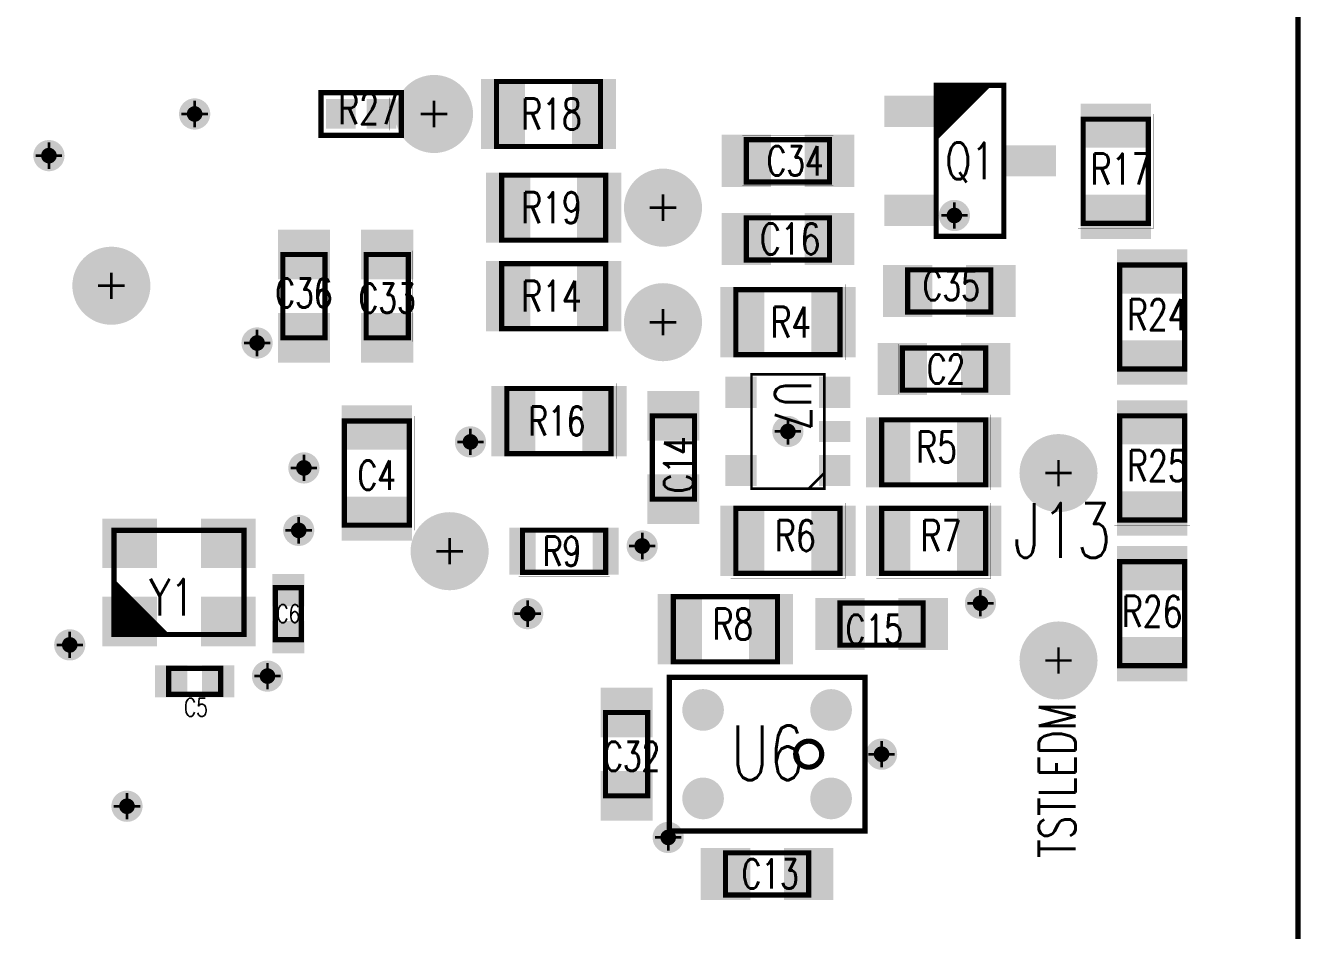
# Model space of a CAD drawing. Extents: x 0 to 128, y -3 to 92.
# Drawn here: x 40.55 to 65.05, y 18.01 to 35.4 of the extents above; entities that cross this region are included whole.
import ezdxf
from ezdxf.enums import TextEntityAlignment as Align

# ---------------------------------------------------------------- set-up
doc = ezdxf.new("R2010")
doc.units = 0
for name, color, linetype in [('BOARD_OUTLINE_00', 254, 'CONTINUOUS'), ('DRIL_NPLTE_THRU_01', 2, 'CONTINUOUS'), ('DRIL_NPLTE_THRU_02', 3, 'CONTINUOUS'), ('DRIL_PLTE_THRU_01', 2, 'CONTINUOUS'), ('DRIL_PLTE_THRU_02', 3, 'CONTINUOUS'), ('DRIL_SYMBOL', 254, 'CONTINUOUS'), ('PADS_BOT', 96, 'CONTINUOUS'), ('PADS_INNER', 34, 'CONTINUOUS'), ('PADS_TOP', 34, 'CONTINUOUS'), ('PADS_XR_27', 57, 'CONTINUOUS'), ('PART_NAME_27', 57, 'CONTINUOUS'), ('PART_TOP_2DLINE_25', 253, 'CONTINUOUS'), ('PART_TOP_2DLINE_27', 57, 'CONTINUOUS'), ('VIAPTS', 34, 'CONTINUOUS')]:
    doc.layers.add(name, color=color, linetype=linetype)
doc.styles.add('W0$05', font='simplex', dxfattribs={"width": 0.75})
doc.styles.add('W0$08', font='simplex', dxfattribs={"width": 0.75})
doc.styles.add('W0$085', font='simplex', dxfattribs={"width": 0.75})
doc.styles.add('W0$1', font='simplex', dxfattribs={"width": 0.75})
doc.styles.add('W0$15', font='simplex', dxfattribs={"width": 0.75})

# ---------------------------------------------------------------- blocks, each defined once
blk = doc.blocks.new('BOARD_55')
at = {"layer": 'BOARD_OUTLINE_00', "const_width": 0.1}
blk.add_lwpolyline([(36.74, 4.44, 1), (37.74, 4.44), (76.24, 4.44, 0.414214), (77.24, 3.44), (85.24, 3.44, 0.414214), (86.24, 4.44), (101.74, 4.44), (101.74, -60.56), (86.24, -60.56, 0.414214), (85.24, -59.56), (77.24, -59.56, 0.414214), (76.24, -60.56), (37.74, -60.56), (37.74, -48.56, 1), (36.74, -48.56)], format="xyb", close=True, dxfattribs=at)
blk = doc.blocks.new('SMOOTH_0$001')
at = {"const_width": 0.0005}
blk.add_lwpolyline([(-0.00025, 0, 1), (0.00025, 0, 1)], format="xyb", close=True, dxfattribs=at)
blk = doc.blocks.new('SMOOTH_0$1')
at = {"const_width": 0.05}
blk.add_lwpolyline([(-0.025, 0, 1), (0.025, 0, 1)], format="xyb", close=True, dxfattribs=at)
blk = doc.blocks.new('PART_BODY_TOP_34')
at = {"layer": 'PART_TOP_2DLINE_25', "const_width": 0.001}
blk.add_lwpolyline([(-1.05, -1.3), (1.05, -1.3), (1.05, 1.3), (-1.05, 1.3)], close=True, dxfattribs=at)
at = {"layer": 'PART_TOP_2DLINE_27', "const_width": 0.1}
blk.add_lwpolyline([(-1, -1.25), (1, -1.25), (1, 1.25), (-1, 1.25)], close=True, dxfattribs=at)
for points in [[(-0.9, 1.25), (-1, 1.15)], [(-0.8, 1.25), (-1, 1.05)], [(-0.7, 1.25), (-1, 0.95)], [(-0.6, 1.25), (-1, 0.85)], [(-0.5, 1.25), (-1, 0.75)], [(-0.4, 1.25), (-1, 0.65)], [(-0.3, 1.25), (-1, 0.55)], [(-0.2, 1.25), (-1, 0.45)], [(-0.1, 1.25), (-1, 0.35)], [(0, 1.25), (-1, 0.25)]]:
    blk.add_lwpolyline(points, dxfattribs=at)
at = {"layer": 'PART_TOP_2DLINE_25'}
for p in [(-1.05, 1.3), (1.05, 1.3), (-1.05, -1.3), (1.05, -1.3)]:
    blk.add_blockref('SMOOTH_0$001', p, dxfattribs=at)
at = {"layer": 'PART_TOP_2DLINE_27'}
for p in [(-1, 1.25), (-0.9, 1.25), (-0.8, 1.25), (-0.7, 1.25), (-0.6, 1.25), (-0.5, 1.25), (-0.4, 1.25), (-0.3, 1.25), (-0.2, 1.25), (-0.1, 1.25), (0, 1.25), (1, 1.25), (-1, 1.15), (-1, 1.05), (-1, 0.95), (-1, 0.85), (-1, 0.75), (-1, 0.65), (-1, 0.55), (-1, 0.45), (-1, 0.35), (-1, 0.25), (-1, -1.25), (1, -1.25)]:
    blk.add_blockref('SMOOTH_0$1', p, dxfattribs=at)
blk = doc.blocks.new('DRIL_HOLE_0')
blk.add_lwpolyline([(0, 0, 1), (0, 0, 1)], format="xyb", close=True)
blk = doc.blocks.new('PAD_0')
blk.add_lwpolyline([(0, 0, 1), (0, 0, 1)], format="xyb", close=True)
blk = doc.blocks.new('PAD_11')
at = {"const_width": 0.95}
blk.add_lwpolyline([(-0.525, 0), (0.525, 0)], dxfattribs=at)
blk = doc.blocks.new('STK_TOP_984')
at = {"layer": 'DRIL_NPLTE_THRU_01'}
blk.add_blockref('DRIL_HOLE_0', (0, 0), dxfattribs=at)
at = {"layer": 'DRIL_NPLTE_THRU_02'}
blk.add_blockref('DRIL_HOLE_0', (0, 0), dxfattribs=at)
at = {"layer": 'PADS_BOT'}
blk.add_blockref('PAD_0', (0, 0), dxfattribs=at)
at = {"layer": 'PADS_INNER'}
blk.add_blockref('PAD_0', (0, 0), dxfattribs=at)
at = {"layer": 'PADS_TOP', "rotation": 90}
blk.add_blockref('PAD_11', (0, 0), dxfattribs=at)
blk = doc.blocks.new('SYM_TOP_8')
for name, p in [('STK_TOP_984', (-0.75, 0.95)), ('STK_TOP_984', (0.75, 0.95)), ('PART_BODY_TOP_34', (0, 0)), ('STK_TOP_984', (-0.75, -0.95)), ('STK_TOP_984', (0.75, -0.95))]:
    blk.add_blockref(name, p)
blk = doc.blocks.new('PART_TOP_3')
blk.add_blockref('SYM_TOP_8', (0, 0))
at = {"layer": 'PART_NAME_27', "style": 'W0$1', "width": 0.75}
blk.add_text('Y1', height=0.7, rotation=-90, dxfattribs=at).set_placement((-0.283, 0.141), align=Align.MIDDLE_CENTER)
blk = doc.blocks.new('PART_BODY_TOP_30')
at = {"layer": 'PART_TOP_2DLINE_25', "const_width": 0.001}
blk.add_lwpolyline([(-0.875, -0.48), (0.875, -0.48), (0.875, 0.48), (-0.875, 0.48)], close=True, dxfattribs=at)
at = {"layer": 'PART_TOP_2DLINE_27', "const_width": 0.1}
blk.add_lwpolyline([(-0.8, -0.405), (0.8, -0.405), (0.8, 0.405), (-0.8, 0.405)], close=True, dxfattribs=at)
at = {"layer": 'PART_TOP_2DLINE_25'}
for p in [(-0.875, 0.48), (0.875, 0.48), (-0.875, -0.48), (0.875, -0.48)]:
    blk.add_blockref('SMOOTH_0$001', p, dxfattribs=at)
at = {"layer": 'PART_TOP_2DLINE_27'}
for p in [(-0.8, 0.405), (0.8, 0.405), (-0.8, -0.405), (0.8, -0.405)]:
    blk.add_blockref('SMOOTH_0$1', p, dxfattribs=at)
blk = doc.blocks.new('PAD_3')
at = {"const_width": 0.3}
blk.add_lwpolyline([(-0.425, 0), (0.425, 0)], dxfattribs=at)
blk = doc.blocks.new('PAD_4')
at = {"const_width": 0.95}
blk.add_lwpolyline([(-0.5, 0), (0.5, 0)], dxfattribs=at)
blk = doc.blocks.new('STK_TOP_974')
at = {"layer": 'DRIL_NPLTE_THRU_01'}
blk.add_blockref('DRIL_HOLE_0', (0, 0), dxfattribs=at)
at = {"layer": 'DRIL_NPLTE_THRU_02'}
blk.add_blockref('DRIL_HOLE_0', (0, 0), dxfattribs=at)
at = {"layer": 'PADS_BOT'}
blk.add_blockref('PAD_0', (0, 0), dxfattribs=at)
at = {"layer": 'PADS_INNER'}
blk.add_blockref('PAD_0', (0, 0), dxfattribs=at)
at = {"layer": 'PADS_TOP', "rotation": 90}
blk.add_blockref('PAD_4', (0, 0), dxfattribs=at)
at = {"layer": 'PADS_XR_27', "rotation": 90}
blk.add_blockref('PAD_3', (0, 0), dxfattribs=at)
blk = doc.blocks.new('SYM_TOP_4')
for name, p in [('STK_TOP_974', (-0.8, 0)), ('STK_TOP_974', (0.8, 0)), ('PART_BODY_TOP_30', (0, 0))]:
    blk.add_blockref(name, p)
blk = doc.blocks.new('PART_TOP_9')
blk.add_blockref('SYM_TOP_4', (0, 0))
at = {"layer": 'PART_NAME_27', "style": 'W0$08', "width": 0.75}
blk.add_text('C13', height=0.56, rotation=-180, dxfattribs=at).set_placement((-0.06, 0), align=Align.MIDDLE_CENTER)
blk = doc.blocks.new('PART_TOP_10')
blk.add_blockref('SYM_TOP_4', (0, 0))
at = {"layer": 'PART_NAME_27', "style": 'W0$08', "width": 0.75}
blk.add_text('C14', height=0.56, rotation=-180, dxfattribs=at).set_placement((0.14, 0.1), align=Align.MIDDLE_CENTER)
blk = doc.blocks.new('SMOOTH_0$05')
at = {"const_width": 0.025}
blk.add_lwpolyline([(-0.0125, 0, 1), (0.0125, 0, 1)], format="xyb", close=True, dxfattribs=at)
blk = doc.blocks.new('PART_BODY_TOP_37')
at = {"layer": 'PART_TOP_2DLINE_25', "const_width": 0.05}
blk.add_lwpolyline([(-0.7, 1.1), (0.7, 1.1), (0.7, -1.1), (-0.7, -1.1)], close=True, dxfattribs=at)
at = {"layer": 'PART_TOP_2DLINE_27', "const_width": 0.05}
blk.add_lwpolyline([(-0.7, 0.8), (-0.4, 1.1), (0.7, 1.1), (0.7, -1.1), (-0.7, -1.1)], close=True, dxfattribs=at)
at = {"layer": 'PART_TOP_2DLINE_25'}
for p in [(-0.7, 1.1), (0.7, 1.1), (-0.7, -1.1), (0.7, -1.1)]:
    blk.add_blockref('SMOOTH_0$05', p, dxfattribs=at)
at = {"layer": 'PART_TOP_2DLINE_27'}
for p in [(-0.4, 1.1), (0.7, 1.1), (-0.7, 0.8), (-0.7, -1.1), (0.7, -1.1)]:
    blk.add_blockref('SMOOTH_0$05', p, dxfattribs=at)
blk = doc.blocks.new('PAD_39')
at = {"const_width": 0.6}
blk.add_lwpolyline([(-0.3, 0), (0.3, 0)], dxfattribs=at)
blk = doc.blocks.new('STK_TOP_1004')
at = {"layer": 'DRIL_PLTE_THRU_01'}
blk.add_blockref('DRIL_HOLE_0', (0, 0), dxfattribs=at)
at = {"layer": 'DRIL_PLTE_THRU_02'}
blk.add_blockref('DRIL_HOLE_0', (0, 0), dxfattribs=at)
at = {"layer": 'PADS_BOT'}
blk.add_blockref('PAD_0', (0, 0), dxfattribs=at)
at = {"layer": 'PADS_INNER'}
blk.add_blockref('PAD_0', (0, 0), dxfattribs=at)
at = {"layer": 'PADS_TOP'}
blk.add_blockref('PAD_39', (0, 0), dxfattribs=at)
blk = doc.blocks.new('PAD_42')
at = {"const_width": 0.4}
blk.add_lwpolyline([(-0.3, 0), (0.3, 0)], dxfattribs=at)
blk = doc.blocks.new('STK_TOP_1138')
at = {"layer": 'DRIL_PLTE_THRU_01'}
blk.add_blockref('DRIL_HOLE_0', (0, 0), dxfattribs=at)
at = {"layer": 'DRIL_PLTE_THRU_02'}
blk.add_blockref('DRIL_HOLE_0', (0, 0), dxfattribs=at)
at = {"layer": 'PADS_BOT'}
blk.add_blockref('PAD_0', (0, 0), dxfattribs=at)
at = {"layer": 'PADS_INNER'}
blk.add_blockref('PAD_0', (0, 0), dxfattribs=at)
at = {"layer": 'PADS_TOP'}
blk.add_blockref('PAD_42', (0, 0), dxfattribs=at)
blk = doc.blocks.new('SYM_TOP_11')
for name, p in [('STK_TOP_1004', (-0.9, 0.75)), ('PART_BODY_TOP_37', (0, 0)), ('STK_TOP_1004', (0.9, 0.75)), ('STK_TOP_1138', (-0.9, 0)), ('STK_TOP_1004', (-0.9, -0.75)), ('STK_TOP_1004', (0.9, -0.75))]:
    blk.add_blockref(name, p)
blk = doc.blocks.new('PART_TOP_11')
blk.add_blockref('SYM_TOP_11', (0, 0))
at = {"layer": 'PART_NAME_27', "style": 'W0$1', "width": 0.75}
blk.add_text('U7', height=0.7, rotation=90, dxfattribs=at).set_placement((0.25, -0.97))
blk = doc.blocks.new('PART_BODY_TOP_35')
at = {"layer": 'PART_TOP_2DLINE_25', "const_width": 0.001}
blk.add_lwpolyline([(-1.1, -0.725), (1.1, -0.725), (1.1, 0.725), (-1.1, 0.725)], close=True, dxfattribs=at)
at = {"layer": 'PART_TOP_2DLINE_27', "const_width": 0.1}
blk.add_lwpolyline([(-1, -0.625), (1, -0.625), (1, 0.625), (-1, 0.625)], close=True, dxfattribs=at)
at = {"layer": 'PART_TOP_2DLINE_25'}
for p in [(-1.1, 0.725), (1.1, 0.725), (-1.1, -0.725), (1.1, -0.725)]:
    blk.add_blockref('SMOOTH_0$001', p, dxfattribs=at)
at = {"layer": 'PART_TOP_2DLINE_27'}
for p in [(-1, 0.625), (1, 0.625), (-1, -0.625), (1, -0.625)]:
    blk.add_blockref('SMOOTH_0$1', p, dxfattribs=at)
blk = doc.blocks.new('PAD_30')
at = {"const_width": 0.6}
blk.add_lwpolyline([(-0.5, 0), (0.5, 0)], dxfattribs=at)
blk = doc.blocks.new('PAD_31')
at = {"const_width": 0.85}
blk.add_lwpolyline([(-0.675, 0), (0.675, 0)], dxfattribs=at)
blk = doc.blocks.new('STK_TOP_1145')
at = {"layer": 'DRIL_NPLTE_THRU_01'}
blk.add_blockref('DRIL_HOLE_0', (0, 0), dxfattribs=at)
at = {"layer": 'DRIL_NPLTE_THRU_02'}
blk.add_blockref('DRIL_HOLE_0', (0, 0), dxfattribs=at)
at = {"layer": 'PADS_BOT'}
blk.add_blockref('PAD_0', (0, 0), dxfattribs=at)
at = {"layer": 'PADS_INNER'}
blk.add_blockref('PAD_0', (0, 0), dxfattribs=at)
at = {"layer": 'PADS_TOP', "rotation": 90}
blk.add_blockref('PAD_31', (0, 0), dxfattribs=at)
at = {"layer": 'PADS_XR_27', "rotation": 90}
blk.add_blockref('PAD_30', (0, 0), dxfattribs=at)
blk = doc.blocks.new('SYM_TOP_9')
for name, p in [('STK_TOP_1145', (-0.875, 0)), ('STK_TOP_1145', (0.875, 0)), ('PART_BODY_TOP_35', (0, 0))]:
    blk.add_blockref(name, p)
blk = doc.blocks.new('PART_TOP_12')
blk.add_blockref('SYM_TOP_9', (0, 0))
at = {"layer": 'PART_NAME_27', "style": 'W0$085', "width": 0.75}
blk.add_text('R4', height=0.595, rotation=-180, dxfattribs=at).set_placement((-0.0575, 0), align=Align.MIDDLE_CENTER)
blk = doc.blocks.new('PART_TOP_13')
blk.add_blockref('SYM_TOP_9', (0, 0))
at = {"layer": 'PART_NAME_27', "style": 'W0$085', "width": 0.75}
blk.add_text('R6', height=0.595, dxfattribs=at).set_placement((0.1425, 0.1), align=Align.MIDDLE_CENTER)
blk = doc.blocks.new('PART_TOP_14')
blk.add_blockref('SYM_TOP_9', (0, 0))
at = {"layer": 'PART_NAME_27', "style": 'W0$085', "width": 0.75}
blk.add_text('R7', height=0.595, dxfattribs=at).set_placement((0.1425, 0.1), align=Align.MIDDLE_CENTER)
blk = doc.blocks.new('PART_BODY_TOP_45')
at = {"layer": 'PART_TOP_2DLINE_25', "const_width": 0.001}
blk.add_lwpolyline([(-1.1, -0.725), (1.1, -0.725), (1.1, 0.725), (-1.1, 0.725)], close=True, dxfattribs=at)
at = {"layer": 'PART_TOP_2DLINE_27', "const_width": 0.1}
blk.add_lwpolyline([(-1, -0.625), (1, -0.625), (1, 0.625), (-1, 0.625)], close=True, dxfattribs=at)
at = {"layer": 'PART_TOP_2DLINE_25'}
for p in [(-1.1, 0.725), (1.1, 0.725), (-1.1, -0.725), (1.1, -0.725)]:
    blk.add_blockref('SMOOTH_0$001', p, dxfattribs=at)
at = {"layer": 'PART_TOP_2DLINE_27'}
for p in [(-1, 0.625), (1, 0.625), (-1, -0.625), (1, -0.625)]:
    blk.add_blockref('SMOOTH_0$1', p, dxfattribs=at)
blk = doc.blocks.new('SYM_TOP_19')
for name, p in [('STK_TOP_1145', (-0.875, 0)), ('STK_TOP_1145', (0.875, 0)), ('PART_BODY_TOP_45', (0, 0))]:
    blk.add_blockref(name, p)
blk = doc.blocks.new('PART_TOP_32')
blk.add_blockref('SYM_TOP_19', (0, 0))
at = {"layer": 'PART_NAME_27', "style": 'W0$08', "width": 0.75}
blk.add_text('C4', height=0.56, rotation=-270, dxfattribs=at).set_placement((0.04, 0), align=Align.MIDDLE_CENTER)
blk = doc.blocks.new('PART_BODY_TOP_46')
at = {"layer": 'PART_TOP_2DLINE_25', "const_width": 0.001}
blk.add_lwpolyline([(-1.475, -1.88), (1.475, -1.88), (1.475, 1.88), (-1.475, 1.88)], close=True, dxfattribs=at)
at = {"layer": 'PART_TOP_2DLINE_27', "const_width": 0.1}
blk.add_lwpolyline([(-1.475, -1.88), (1.475, -1.88), (1.475, 1.88), (-1.475, 1.88)], close=True, dxfattribs=at)
blk.add_lwpolyline([(0.25, 0.8, 1), (-0.25, 0.8, 1)], format="xyb", close=True, dxfattribs=at)
at = {"layer": 'PART_TOP_2DLINE_25'}
for p in [(-1.475, 1.88), (1.475, 1.88), (-1.475, -1.88), (1.475, -1.88)]:
    blk.add_blockref('SMOOTH_0$001', p, dxfattribs=at)
at = {"layer": 'PART_TOP_2DLINE_27'}
for p in [(-1.475, 1.88), (1.475, 1.88), (-1.475, -1.88), (1.475, -1.88)]:
    blk.add_blockref('SMOOTH_0$1', p, dxfattribs=at)
blk = doc.blocks.new('PAD_70')
at = {"const_width": 0.325}
blk.add_lwpolyline([(0, -0.1625, 1), (0, 0.1625, 1)], format="xyb", close=True, dxfattribs=at)
blk = doc.blocks.new('PAD_71')
at = {"const_width": 0.4}
blk.add_lwpolyline([(0, -0.2, 1), (0, 0.2, 1)], format="xyb", close=True, dxfattribs=at)
blk = doc.blocks.new('STK_TOP_1158')
at = {"layer": 'DRIL_NPLTE_THRU_01'}
blk.add_blockref('DRIL_HOLE_0', (0, 0), dxfattribs=at)
at = {"layer": 'DRIL_NPLTE_THRU_02'}
blk.add_blockref('DRIL_HOLE_0', (0, 0), dxfattribs=at)
at = {"layer": 'PADS_BOT'}
blk.add_blockref('PAD_0', (0, 0), dxfattribs=at)
at = {"layer": 'PADS_INNER'}
blk.add_blockref('PAD_0', (0, 0), dxfattribs=at)
at = {"layer": 'PADS_TOP'}
blk.add_blockref('PAD_71', (0, 0), dxfattribs=at)
at = {"layer": 'PADS_XR_27'}
blk.add_blockref('PAD_70', (0, 0), dxfattribs=at)
blk = doc.blocks.new('SYM_TOP_20')
for name, p in [('PART_BODY_TOP_46', (0, 0)), ('STK_TOP_1158', (-0.85, 1.23)), ('STK_TOP_1158', (0.85, 1.23)), ('STK_TOP_1158', (-0.85, -1.23)), ('STK_TOP_1158', (0.85, -1.23))]:
    blk.add_blockref(name, p)
blk = doc.blocks.new('PART_TOP_34')
blk.add_blockref('SYM_TOP_20', (0, 0))
at = {"layer": 'PART_NAME_27', "style": 'W0$15', "width": 0.75}
blk.add_text('U6', height=1.05, rotation=90, dxfattribs=at).set_placement((0.5, -0.7))
blk = doc.blocks.new('PART_TOP_35')
blk.add_blockref('SYM_TOP_9', (0, 0))
at = {"layer": 'PART_NAME_27', "style": 'W0$085', "width": 0.75}
blk.add_text('R8', height=0.595, dxfattribs=at).set_placement((0.1425, 0.1), align=Align.MIDDLE_CENTER)
blk = doc.blocks.new('PART_TOP_36')
blk.add_blockref('SYM_TOP_4', (0, 0))
at = {"layer": 'PART_NAME_27', "style": 'W0$08', "width": 0.75}
blk.add_text('C33', height=0.56, rotation=-270, dxfattribs=at).set_placement((0.04, 0), align=Align.MIDDLE_CENTER)
blk = doc.blocks.new('PART_TOP_37')
blk.add_blockref('SYM_TOP_4', (0, 0))
at = {"layer": 'PART_NAME_27', "style": 'W0$08', "width": 0.75}
blk.add_text('C34', height=0.56, dxfattribs=at).set_placement((0.14, 0), align=Align.MIDDLE_CENTER)
blk = doc.blocks.new('PART_TOP_38')
blk.add_blockref('SYM_TOP_9', (0, 0))
at = {"layer": 'PART_NAME_27', "style": 'W0$085', "width": 0.75}
blk.add_text('R18', height=0.595, rotation=-180, dxfattribs=at).set_placement((-0.0575, 0), align=Align.MIDDLE_CENTER)
blk = doc.blocks.new('PART_BODY_TOP_31')
at = {"layer": 'PART_TOP_2DLINE_25', "const_width": 0.001}
blk.add_lwpolyline([(-0.7, -1.5), (0.7, -1.5), (0.7, 1.5), (-0.7, 1.5)], close=True, dxfattribs=at)
at = {"layer": 'PART_TOP_2DLINE_27', "const_width": 0.1}
for points in [[(-0.55, 1.45), (-0.65, 1.35)], [(-0.45, 1.45), (-0.65, 1.25)], [(-0.35, 1.45), (-0.65, 1.15)], [(-0.25, 1.45), (-0.65, 1.05)], [(-0.15, 1.45), (-0.65, 0.95)], [(-0.05, 1.45), (-0.65, 0.85)], [(0.05, 1.45), (-0.65, 0.75)], [(0.15, 1.45), (-0.65, 0.65)], [(0.25, 1.45), (-0.65, 0.55)], [(0.35, 1.45), (-0.65, 0.45)]]:
    blk.add_lwpolyline(points, dxfattribs=at)
blk.add_lwpolyline([(-0.65, -1.45), (0.65, -1.45), (0.65, 1.45), (-0.65, 1.45)], close=True, dxfattribs=at)
at = {"layer": 'PART_TOP_2DLINE_25'}
for p in [(-0.7, 1.5), (0.7, 1.5), (-0.7, -1.5), (0.7, -1.5)]:
    blk.add_blockref('SMOOTH_0$001', p, dxfattribs=at)
at = {"layer": 'PART_TOP_2DLINE_27'}
for p in [(-0.65, 1.45), (-0.55, 1.45), (-0.45, 1.45), (-0.35, 1.45), (-0.25, 1.45), (-0.15, 1.45), (-0.05, 1.45), (0.05, 1.45), (0.15, 1.45), (0.25, 1.45), (0.35, 1.45), (0.65, 1.45), (-0.65, 1.35), (-0.65, 1.25), (-0.65, 1.15), (-0.65, 1.05), (-0.65, 0.95), (-0.65, 0.85), (-0.65, 0.75), (-0.65, 0.65), (-0.65, 0.55), (-0.65, 0.45), (-0.65, -1.45), (0.65, -1.45)]:
    blk.add_blockref('SMOOTH_0$1', p, dxfattribs=at)
blk = doc.blocks.new('PAD_49')
at = {"const_width": 0.42}
blk.add_lwpolyline([(-0.225, 0), (0.225, 0)], dxfattribs=at)
blk = doc.blocks.new('STK_TOP_975')
at = {"layer": 'DRIL_NPLTE_THRU_01'}
blk.add_blockref('DRIL_HOLE_0', (0, 0), dxfattribs=at)
at = {"layer": 'DRIL_NPLTE_THRU_02'}
blk.add_blockref('DRIL_HOLE_0', (0, 0), dxfattribs=at)
at = {"layer": 'PADS_BOT'}
blk.add_blockref('PAD_0', (0, 0), dxfattribs=at)
at = {"layer": 'PADS_INNER'}
blk.add_blockref('PAD_0', (0, 0), dxfattribs=at)
at = {"layer": 'PADS_TOP'}
blk.add_blockref('PAD_30', (0, 0), dxfattribs=at)
at = {"layer": 'PADS_XR_27'}
blk.add_blockref('PAD_49', (0, 0), dxfattribs=at)
blk = doc.blocks.new('SYM_TOP_5')
for name, p in [('PART_BODY_TOP_31', (0, 0)), ('STK_TOP_975', (-1.15, 0.95)), ('STK_TOP_975', (1.15, 0)), ('STK_TOP_975', (-1.15, -0.95))]:
    blk.add_blockref(name, p)
blk = doc.blocks.new('PART_TOP_39')
blk.add_blockref('SYM_TOP_5', (0, 0))
at = {"layer": 'PART_NAME_27', "style": 'W0$1', "width": 0.75}
blk.add_text('Q1', height=0.7, dxfattribs=at).set_placement((0, 0), align=Align.MIDDLE_CENTER)
blk = doc.blocks.new('DRIL_SYMBOL_0$9')
at = {"layer": 'DRIL_SYMBOL', "const_width": 0.0508}
for points in [[(0, -0.254), (0, 0.254)], [(-0.254, 0), (0.254, 0)]]:
    blk.add_lwpolyline(points, dxfattribs=at)
blk = doc.blocks.new('DRIL_HOLE_0$9')
at = {"const_width": 0.45}
blk.add_lwpolyline([(-0.225, 0, 1), (0.225, 0, 1)], format="xyb", close=True, dxfattribs=at)
blk.add_blockref('DRIL_SYMBOL_0$9', (0, 0))
blk = doc.blocks.new('PAD_58')
at = {"const_width": 0.75}
blk.add_lwpolyline([(0, -0.375, 1), (0, 0.375, 1)], format="xyb", close=True, dxfattribs=at)
blk = doc.blocks.new('STK_TOP_1065')
at = {"layer": 'DRIL_PLTE_THRU_01'}
blk.add_blockref('DRIL_HOLE_0$9', (0, 0), dxfattribs=at)
at = {"layer": 'DRIL_PLTE_THRU_02'}
blk.add_blockref('DRIL_HOLE_0$9', (0, 0), dxfattribs=at)
at = {"layer": 'PADS_BOT'}
blk.add_blockref('PAD_58', (0, 0), dxfattribs=at)
at = {"layer": 'PADS_INNER'}
blk.add_blockref('PAD_58', (0, 0), dxfattribs=at)
at = {"layer": 'PADS_TOP'}
blk.add_blockref('PAD_58', (0, 0), dxfattribs=at)
blk = doc.blocks.new('SYM_TOP_15')
blk.add_blockref('STK_TOP_1065', (0, 0))
blk = doc.blocks.new('PART_TOP_40')
blk.add_blockref('SYM_TOP_15', (0, 0))
blk = doc.blocks.new('PART_TOP_41')
blk.add_blockref('SYM_TOP_15', (0, 0))
at = {"layer": 'PART_NAME_27', "style": 'W0$15', "width": 0.75}
blk.add_text('J13', height=1.05, dxfattribs=at).set_placement((0.075, -1.1), align=Align.MIDDLE_CENTER)
blk = doc.blocks.new('PART_TOP_42')
blk.add_blockref('SYM_TOP_4', (0, 0))
at = {"layer": 'PART_NAME_27', "style": 'W0$08', "width": 0.75}
blk.add_text('C36', height=0.56, rotation=-270, dxfattribs=at).set_placement((-0.06, 0), align=Align.MIDDLE_CENTER)
blk = doc.blocks.new('PART_TOP_43')
blk.add_blockref('SYM_TOP_9', (0, 0))
at = {"layer": 'PART_NAME_27', "style": 'W0$085', "width": 0.75}
blk.add_text('R19', height=0.595, rotation=-180, dxfattribs=at).set_placement((0.0425, 0), align=Align.MIDDLE_CENTER)
blk = doc.blocks.new('PART_TOP_44')
blk.add_blockref('SYM_TOP_15', (0, 0))
blk = doc.blocks.new('PART_TOP_45')
blk.add_blockref('SYM_TOP_15', (0, 0))
blk = doc.blocks.new('PART_TOP_46')
blk.add_blockref('SYM_TOP_15', (0, 0))
blk = doc.blocks.new('PART_TOP_47')
blk.add_blockref('SYM_TOP_9', (0, 0))
at = {"layer": 'PART_NAME_27', "style": 'W0$085', "width": 0.75}
blk.add_text('R5', height=0.595, rotation=-180, dxfattribs=at).set_placement((-0.057, -0.1), align=Align.MIDDLE_CENTER)
blk = doc.blocks.new('PART_TOP_48')
blk.add_blockref('SYM_TOP_4', (0, 0))
at = {"layer": 'PART_NAME_27', "style": 'W0$08', "width": 0.75}
blk.add_text('C2', height=0.56, dxfattribs=at).set_placement((0.04, 0), align=Align.MIDDLE_CENTER)
blk = doc.blocks.new('PART_TOP_49')
blk.add_blockref('SYM_TOP_4', (0, 0))
at = {"layer": 'PART_NAME_27', "style": 'W0$08', "width": 0.75}
blk.add_text('C32', height=0.56, rotation=-270, dxfattribs=at).set_placement((0.04, 0.1), align=Align.MIDDLE_CENTER)
blk = doc.blocks.new('PART_TOP_50')
blk.add_blockref('SYM_TOP_4', (0, 0))
at = {"layer": 'PART_NAME_27', "style": 'W0$08', "width": 0.75}
blk.add_text('C35', height=0.56, dxfattribs=at).set_placement((0.04, 0.1), align=Align.MIDDLE_CENTER)
blk = doc.blocks.new('PART_TOP_51')
blk.add_blockref('SYM_TOP_9', (0, 0))
at = {"layer": 'PART_NAME_27', "style": 'W0$085', "width": 0.75}
blk.add_text('R14', height=0.595, rotation=-180, dxfattribs=at).set_placement((0.0425, 0), align=Align.MIDDLE_CENTER)
blk = doc.blocks.new('PART_TOP_52')
blk.add_blockref('SYM_TOP_15', (0, 0))
at = {"layer": 'PART_NAME_27', "style": 'W0$15', "width": 0.75}
blk.add_text('TSTLEDM', height=0.7, rotation=90, dxfattribs=at).set_placement((-0.025, -2.3), align=Align.MIDDLE_CENTER)
blk = doc.blocks.new('PART_TOP_53')
blk.add_blockref('SYM_TOP_9', (0, 0))
at = {"layer": 'PART_NAME_27', "style": 'W0$085', "width": 0.75}
blk.add_text('R24', height=0.595, rotation=-90, dxfattribs=at).set_placement((0.0425, -0.1), align=Align.MIDDLE_CENTER)
blk = doc.blocks.new('PART_TOP_54')
blk.add_blockref('SYM_TOP_9', (0, 0))
at = {"layer": 'PART_NAME_27', "style": 'W0$085', "width": 0.75}
blk.add_text('R25', height=0.595, rotation=-90, dxfattribs=at).set_placement((0.0425, -0.1), align=Align.MIDDLE_CENTER)
blk = doc.blocks.new('PART_TOP_55')
blk.add_blockref('SYM_TOP_9', (0, 0))
at = {"layer": 'PART_NAME_27', "style": 'W0$085', "width": 0.75}
blk.add_text('R26', height=0.595, rotation=-90, dxfattribs=at).set_placement((0.0425, 0), align=Align.MIDDLE_CENTER)
blk = doc.blocks.new('PART_TOP_56')
blk.add_blockref('SYM_TOP_15', (0, 0))
blk = doc.blocks.new('PART_BODY_TOP_48')
at = {"layer": 'PART_TOP_2DLINE_25', "const_width": 0.001}
blk.add_lwpolyline([(-0.545, -0.315), (0.545, -0.315), (0.545, 0.315), (-0.545, 0.315)], close=True, dxfattribs=at)
at = {"layer": 'PART_TOP_2DLINE_27', "const_width": 0.1}
blk.add_lwpolyline([(-0.77, -0.41), (0.77, -0.41), (0.77, 0.41), (-0.77, 0.41)], close=True, dxfattribs=at)
at = {"layer": 'PART_TOP_2DLINE_25'}
for p in [(-0.545, 0.315), (0.545, 0.315), (-0.545, -0.315), (0.545, -0.315)]:
    blk.add_blockref('SMOOTH_0$001', p, dxfattribs=at)
at = {"layer": 'PART_TOP_2DLINE_27'}
for p in [(-0.77, 0.41), (0.77, 0.41), (-0.77, -0.41), (0.77, -0.41)]:
    blk.add_blockref('SMOOTH_0$1', p, dxfattribs=at)
blk = doc.blocks.new('PAD_74')
at = {"const_width": 0.57}
blk.add_lwpolyline([(-0.285, 0), (0.285, 0)], dxfattribs=at)
blk = doc.blocks.new('STK_TOP_1161')
at = {"layer": 'DRIL_NPLTE_THRU_01'}
blk.add_blockref('DRIL_HOLE_0', (0, 0), dxfattribs=at)
at = {"layer": 'DRIL_NPLTE_THRU_02'}
blk.add_blockref('DRIL_HOLE_0', (0, 0), dxfattribs=at)
at = {"layer": 'PADS_BOT'}
blk.add_blockref('PAD_0', (0, 0), dxfattribs=at)
at = {"layer": 'PADS_INNER'}
blk.add_blockref('PAD_0', (0, 0), dxfattribs=at)
at = {"layer": 'PADS_TOP'}
blk.add_blockref('PAD_74', (0, 0), dxfattribs=at)
blk = doc.blocks.new('SYM_TOP_21')
for name, p in [('STK_TOP_1161', (-0.39, 0)), ('PART_BODY_TOP_48', (0, 0)), ('STK_TOP_1161', (0.39, 0))]:
    blk.add_blockref(name, p)
blk = doc.blocks.new('PART_TOP_57')
blk.add_blockref('SYM_TOP_21', (0, 0))
at = {"layer": 'PART_NAME_27', "style": 'W0$085', "width": 0.75}
blk.add_text('R27', height=0.595, dxfattribs=at).set_placement((0.1425, 0.1), align=Align.MIDDLE_CENTER)
blk = doc.blocks.new('PART_TOP_59')
blk.add_blockref('SYM_TOP_9', (0, 0))
at = {"layer": 'PART_NAME_27', "style": 'W0$085', "width": 0.75}
blk.add_text('R17', height=0.595, rotation=-90, dxfattribs=at).set_placement((0.0425, -0.1), align=Align.MIDDLE_CENTER)
blk = doc.blocks.new('PART_TOP_60')
blk.add_blockref('SYM_TOP_4', (0, 0))
at = {"layer": 'PART_NAME_27', "style": 'W0$08', "width": 0.75}
blk.add_text('C15', height=0.56, rotation=-180, dxfattribs=at).set_placement((0.14, 0.1), align=Align.MIDDLE_CENTER)
blk = doc.blocks.new('PART_TOP_61')
blk.add_blockref('SYM_TOP_4', (0, 0))
at = {"layer": 'PART_NAME_27', "style": 'W0$085', "width": 0.75}
blk.add_text('C16', height=0.595, dxfattribs=at).set_placement((0.0425, 0), align=Align.MIDDLE_CENTER)
blk = doc.blocks.new('PART_TOP_67')
blk.add_blockref('SYM_TOP_9', (0, 0))
at = {"layer": 'PART_NAME_27', "style": 'W0$08', "width": 0.75}
blk.add_text('R16', height=0.56, rotation=-180, dxfattribs=at).set_placement((0.04, 0), align=Align.MIDDLE_CENTER)
blk = doc.blocks.new('PART_BODY_TOP_52')
at = {"layer": 'PART_TOP_2DLINE_25', "const_width": 0.001}
blk.add_lwpolyline([(-0.875, -0.48), (0.875, -0.48), (0.875, 0.48), (-0.875, 0.48)], close=True, dxfattribs=at)
at = {"layer": 'PART_TOP_2DLINE_27', "const_width": 0.1}
blk.add_lwpolyline([(-0.8, -0.405), (0.8, -0.405), (0.8, 0.405), (-0.8, 0.405)], close=True, dxfattribs=at)
at = {"layer": 'PART_TOP_2DLINE_25'}
for p in [(-0.875, 0.48), (0.875, 0.48), (-0.875, -0.48), (0.875, -0.48)]:
    blk.add_blockref('SMOOTH_0$001', p, dxfattribs=at)
at = {"layer": 'PART_TOP_2DLINE_27'}
for p in [(-0.8, 0.405), (0.8, 0.405), (-0.8, -0.405), (0.8, -0.405)]:
    blk.add_blockref('SMOOTH_0$1', p, dxfattribs=at)
blk = doc.blocks.new('PAD_48')
at = {"const_width": 0.5}
blk.add_lwpolyline([(-0.45, 0), (0.45, 0)], dxfattribs=at)
blk = doc.blocks.new('STK_TOP_1191')
at = {"layer": 'DRIL_NPLTE_THRU_01'}
blk.add_blockref('DRIL_HOLE_0', (0, 0), dxfattribs=at)
at = {"layer": 'DRIL_NPLTE_THRU_02'}
blk.add_blockref('DRIL_HOLE_0', (0, 0), dxfattribs=at)
at = {"layer": 'PADS_BOT'}
blk.add_blockref('PAD_0', (0, 0), dxfattribs=at)
at = {"layer": 'PADS_INNER'}
blk.add_blockref('PAD_0', (0, 0), dxfattribs=at)
at = {"layer": 'PADS_TOP', "rotation": 90}
blk.add_blockref('PAD_48', (0, 0), dxfattribs=at)
at = {"layer": 'PADS_XR_27', "rotation": 90}
blk.add_blockref('PAD_3', (0, 0), dxfattribs=at)
blk = doc.blocks.new('SYM_TOP_25')
for name, p in [('STK_TOP_1191', (-0.8, 0)), ('STK_TOP_1191', (0.8, 0)), ('PART_BODY_TOP_52', (0, 0))]:
    blk.add_blockref(name, p)
blk = doc.blocks.new('PART_TOP_68')
blk.add_blockref('SYM_TOP_25', (0, 0))
at = {"layer": 'PART_NAME_27', "style": 'W0$08', "width": 0.75}
blk.add_text('R9', height=0.56, rotation=-180, dxfattribs=at).set_placement((0.04, 0), align=Align.MIDDLE_CENTER)
blk = doc.blocks.new('PART_BODY_TOP_32')
at = {"layer": 'PART_TOP_2DLINE_25', "const_width": 0.001}
blk.add_lwpolyline([(-0.525, -0.275), (0.525, -0.275), (0.525, 0.275), (-0.525, 0.275)], close=True, dxfattribs=at)
at = {"layer": 'PART_TOP_2DLINE_27', "const_width": 0.1}
blk.add_lwpolyline([(-0.5, -0.25), (0.5, -0.25), (0.5, 0.25), (-0.5, 0.25)], close=True, dxfattribs=at)
at = {"layer": 'PART_TOP_2DLINE_25'}
for p in [(-0.525, 0.275), (0.525, 0.275), (-0.525, -0.275), (0.525, -0.275)]:
    blk.add_blockref('SMOOTH_0$001', p, dxfattribs=at)
at = {"layer": 'PART_TOP_2DLINE_27'}
for p in [(-0.5, 0.25), (0.5, 0.25), (-0.5, -0.25), (0.5, -0.25)]:
    blk.add_blockref('SMOOTH_0$1', p, dxfattribs=at)
blk = doc.blocks.new('PAD_90')
at = {"const_width": 0.2}
blk.add_lwpolyline([(-0.25, 0), (0.25, 0)], dxfattribs=at)
blk = doc.blocks.new('PAD_91')
at = {"const_width": 0.62}
blk.add_lwpolyline([(-0.31, 0), (0.31, 0)], dxfattribs=at)
blk = doc.blocks.new('STK_TOP_976')
at = {"layer": 'DRIL_NPLTE_THRU_01'}
blk.add_blockref('DRIL_HOLE_0', (0, 0), dxfattribs=at)
at = {"layer": 'DRIL_NPLTE_THRU_02'}
blk.add_blockref('DRIL_HOLE_0', (0, 0), dxfattribs=at)
at = {"layer": 'PADS_BOT'}
blk.add_blockref('PAD_0', (0, 0), dxfattribs=at)
at = {"layer": 'PADS_INNER'}
blk.add_blockref('PAD_0', (0, 0), dxfattribs=at)
at = {"layer": 'PADS_TOP'}
blk.add_blockref('PAD_91', (0, 0), dxfattribs=at)
at = {"layer": 'PADS_XR_27', "rotation": 90}
blk.add_blockref('PAD_90', (0, 0), dxfattribs=at)
blk = doc.blocks.new('SYM_TOP_6')
for name, p in [('STK_TOP_976', (-0.45, 0)), ('PART_BODY_TOP_32', (0, 0)), ('STK_TOP_976', (0.45, 0))]:
    blk.add_blockref(name, p)
blk = doc.blocks.new('PART_TOP_93')
blk.add_blockref('SYM_TOP_6', (0, 0))
at = {"layer": 'PART_NAME_27', "style": 'W0$05', "width": 0.75}
blk.add_text('C5', height=0.35, dxfattribs=at).set_placement((0.025, -0.5), align=Align.MIDDLE_CENTER)
blk = doc.blocks.new('PART_TOP_94')
blk.add_blockref('SYM_TOP_6', (0, 0))
at = {"layer": 'PART_NAME_27', "style": 'W0$05', "width": 0.75}
blk.add_text('C6', height=0.35, rotation=-270, dxfattribs=at).set_placement((0, 0), align=Align.MIDDLE_CENTER)
blk = doc.blocks.new('DRIL_SYMBOL_0$3')
at = {"layer": 'DRIL_SYMBOL', "const_width": 0.0508}
for points in [[(0, -0.254), (0, 0.254)], [(-0.254, 0), (0.254, 0)]]:
    blk.add_lwpolyline(points, dxfattribs=at)
blk = doc.blocks.new('DRIL_HOLE_0$3')
at = {"const_width": 0.15}
blk.add_lwpolyline([(-0.075, 0, 1), (0.075, 0, 1)], format="xyb", close=True, dxfattribs=at)
blk.add_blockref('DRIL_SYMBOL_0$3', (0, 0))
blk = doc.blocks.new('PAD_106')
at = {"const_width": 0.3}
blk.add_lwpolyline([(0, -0.15, 1), (0, 0.15, 1)], format="xyb", close=True, dxfattribs=at)
blk = doc.blocks.new('STK_TOP_772')
at = {"layer": 'DRIL_PLTE_THRU_01'}
blk.add_blockref('DRIL_HOLE_0$3', (0, 0), dxfattribs=at)
at = {"layer": 'DRIL_PLTE_THRU_02'}
blk.add_blockref('DRIL_HOLE_0$3', (0, 0), dxfattribs=at)
at = {"layer": 'PADS_BOT'}
blk.add_blockref('PAD_106', (0, 0), dxfattribs=at)
at = {"layer": 'PADS_INNER'}
blk.add_blockref('PAD_106', (0, 0), dxfattribs=at)
at = {"layer": 'PADS_TOP'}
blk.add_blockref('PAD_106', (0, 0), dxfattribs=at)
blk = doc.blocks.new('SYM_TOP_1')
blk.add_blockref('STK_TOP_772', (0, 0))

msp = doc.modelspace()

# ---------------------------------------------------------------- block references
for name, p in [('BOARD_55', (-36.74, 60.56)), ('PART_TOP_44', (48.4, 33.7)), ('PART_TOP_39', (58.7, 32.8)), ('PART_TOP_57', (47, 33.7)), ('PART_TOP_37', (55.2, 32.8)), ('PART_TOP_46', (52.8, 31.9)), ('PART_TOP_61', (55.2, 31.3)), ('PART_TOP_56', (42.2, 30.4)), ('PART_TOP_50', (58.3, 30.3)), ('PART_TOP_45', (52.8, 29.7)), ('PART_TOP_48', (58.2, 28.8)), ('PART_TOP_41', (60.4, 26.8)), ('PART_TOP_13', (55.2, 25.5)), ('PART_TOP_14', (58, 25.5)), ('PART_TOP_40', (48.7, 25.3)), ('PART_TOP_35', (54, 23.8)), ('PART_TOP_52', (60.4, 23.2)), ('PART_TOP_93', (43.8, 22.8))]:
    msp.add_blockref(name, p)
for name, p, rotation in [('PART_TOP_38', (50.6, 33.7), 180), ('PART_TOP_59', (61.5, 32.6), 90), ('PART_TOP_43', (50.7, 31.9), 180), ('PART_TOP_42', (45.9, 30.2), 270), ('PART_TOP_36', (47.5, 30.2), 270), ('PART_TOP_51', (50.7, 30.2), 180), ('PART_TOP_53', (62.2, 29.8), 90), ('PART_TOP_12', (55.2, 29.7), 180), ('PART_TOP_67', (50.8, 27.8), 180), ('PART_TOP_11', (55.2, 27.6), 180), ('PART_TOP_10', (53, 27.1), 270), ('PART_TOP_47', (58, 27.2), 180), ('PART_TOP_54', (62.2, 26.9), 90), ('PART_TOP_32', (47.3, 26.8), 270), ('PART_TOP_68', (50.9, 25.3), 180), ('PART_TOP_3', (43.5, 24.7), 90), ('PART_TOP_55', (62.2, 24.1), 90), ('PART_TOP_94', (45.6, 24.1), 270), ('PART_TOP_60', (57, 23.9), 180), ('PART_TOP_34', (54.8, 21.4), 270), ('PART_TOP_49', (52.1, 21.4), 270), ('PART_TOP_9', (54.8, 19.1), 180)]:
    msp.add_blockref(name, p, dxfattribs=dict(rotation=rotation))
at = {"layer": 'VIAPTS'}
for p in [(43.8, 33.7), (41, 32.9), (58.4, 31.75), (45, 29.3), (49.1, 27.4), (55.2, 27.6), (45.9, 26.9), (45.8, 25.7), (52.4, 25.4), (58.9, 24.3), (50.2, 24.1), (41.4, 23.5), (45.2, 22.9), (57, 21.4), (42.5, 20.4), (52.9, 19.8)]:
    msp.add_blockref('SYM_TOP_1', p, dxfattribs=at)

doc.saveas('drawing.dxf')
